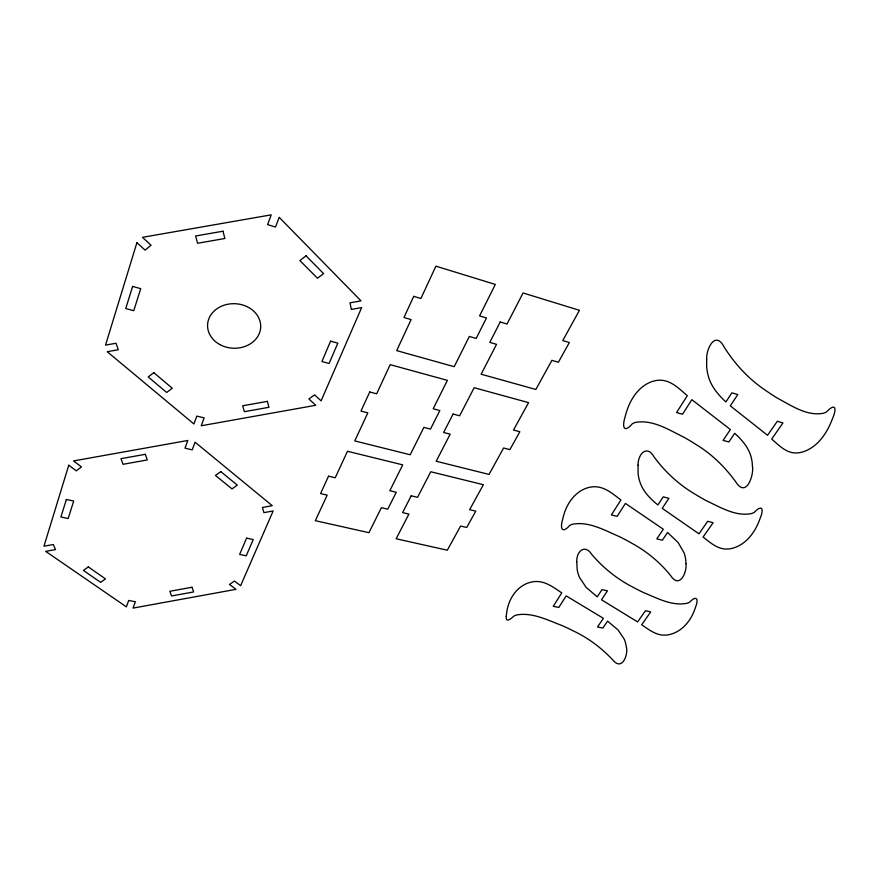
<?xml version="1.0" encoding="UTF-8"?>
<svg xmlns="http://www.w3.org/2000/svg" width="879" height="879" viewBox="0 0 879 879"><rect width="100%" height="100%" fill="white"/><g stroke="black" fill="none" stroke-linecap="round" stroke-linejoin="round"><path stroke-width="1.32" d="M752.413 465.881C754.171 474.045 747.018 496.899 737.14 483.813C726.219 468.287 712.682 454.63 696.377 444.741A294.641 202.192 -12.5 0 0 683.675 437.094C668.787 429.875 652.493 419.162 635.22 422.458A11.482 8.581 -22.2 0 0 632.265 423.821C623.738 433.721 621.947 426.722 625.09 416.943A97.591 71.309 -25.4 0 1 626.584 411.658C630.748 398.209 639.824 384.727 654.119 380.948A20.096 15.196 -24.1 0 1 660.14 380.189C671.259 380.299 679.39 389.001 687.301 395.671L676.566 412.537L682.533 414.229L691.85 399.67L730.383 429.545L723.098 440.368L728.834 441.972L734.701 433.292C741.766 439.742 748.468 447.268 751.029 456.717A73.462 52.476 -22.2 0 1 752.413 465.881M506.238 616.344C505.425 623.629 511.325 618.475 513.863 616.135A10.13 6.911 -13.8 0 1 516.456 615.014C532.026 612.048 547.254 619.981 561.45 625.321A266.304 163.988 -8.9 0 1 573.547 631.012C588.743 638.209 602.192 648.504 613.597 660.788C622.442 670.919 628.738 653.734 626.178 646.307A64.958 42.719 -14.8 0 0 624.222 639.132L618.146 630.034L607.576 621.134L602.873 628.078L597.544 626.958L603.357 618.3L566.186 595.885L558.78 607.466L553.243 606.279L561.78 592.885C554.001 587.754 545.925 581.261 536.091 581.491A17.635 12.24 -14.6 0 0 530.707 582.228C519.028 585.04 510.82 595.533 507.886 606.785A85.406 57.915 -16.4 0 0 506.897 610.938L506.238 616.344M576.778 561.857L577.162 569.46A69.848 48.356 -19.2 0 0 579.525 577.481L586.183 587.414L597.226 596.841L602.005 589.6L607.477 590.82L601.522 599.786L637.638 621.936L645.439 610.729L650.713 611.883L641.692 624.771C648.702 629.518 656.031 635.484 664.985 635.132A17.031 11.163 -18.5 0 0 670.04 634.429C681.434 631.616 689.817 621.969 694.003 611.366A85.197 57.377 -17.2 0 0 695.487 607.323C699.025 598.599 696.509 594.995 689.532 602.203A10.152 6.735 -19.5 0 1 686.917 603.313C671.93 606.279 657.36 598.214 643.9 592.721A350.589 245.637 -30.8 0 1 632.023 586.689C616.629 578.69 603.016 567.658 591.776 554.462C584.777 543.431 576.184 551.715 576.778 561.857M685.961 563.626C687.103 572.679 679.478 589.128 670.721 575.701C660.008 562.296 646.592 551.287 631.529 543.079A279.533 181.722 -10.4 0 0 619.124 536.498C604.565 530.301 588.809 521.115 572.449 524.236A10.735 7.691 -17.2 0 0 569.691 525.466C562.285 533.992 559.835 528.686 562.604 519.511A90.867 64.255 -20.2 0 1 563.824 514.83C567.307 502.579 575.921 490.713 588.809 487.471A18.734 13.635 -18.5 0 1 594.49 486.724C604.917 486.636 613.059 494.119 620.915 499.964L611.377 514.94L617.124 516.358L625.409 503.425L663.304 529.224L656.811 538.871L662.337 540.211L667.579 532.476L678.214 542.64L684.126 552.946A68.815 47.312 -17.9 0 1 685.84 561.033L685.961 563.626M706.672 359.478L706.639 366.125A80.978 59.332 -29.8 0 0 708.408 376.52C711.276 386.672 718.297 394.913 725.889 401.945L731.899 392.825L737.789 394.572L730.295 405.845L767.554 435.303L777.311 421.283L782.969 422.931L771.696 439.039C778.706 445.126 786.002 453.07 796.044 452.971A19.514 13.581 -26.9 0 0 801.637 452.235C815.459 448.554 824.876 436.259 830.413 423.7A97.536 70.397 -26.2 0 0 832.501 418.602C836.863 408.801 835.83 402.175 826.557 411.866A11.702 8.197 -28.5 0 1 823.568 413.207C806.988 416.514 791.529 405.637 777.585 398.242A432.809 296.047 -42.6 0 1 765.202 390.111C748.633 378.992 734.965 364.137 724.318 347.326C715.407 329.867 706.112 348.633 706.672 359.478M638.055 465.145L638.11 473.748A74.77 53.597 -23.9 0 0 640.22 482.846C643.472 491.965 650.526 498.986 657.877 504.964L663.227 496.866L668.897 498.316L662.239 508.348L698.97 533.817L707.672 521.324L713.133 522.697L703.079 537.058C710.111 542.431 717.462 549.298 726.922 549.056A18.14 12.317 -22.2 0 0 732.229 548.331C744.755 545.123 753.611 534.256 758.423 522.752A90.724 63.552 -21.1 0 0 760.17 518.225C764.115 508.985 762.225 504.03 754.204 512.369A10.845 7.439 -23.5 0 1 751.413 513.589C735.679 516.709 720.67 507.392 706.947 501.019A386.189 270.161 -36.7 0 1 694.806 494.031C678.863 484.615 665.106 471.902 654.13 457.014C646.812 443.928 637.78 454.542 638.055 465.145M68.76 465.211L43.95 546.211L53.322 544.519L55.542 549.584L45.675 551.364L126.367 606.851L128.719 600.478L135.399 601.752L133.026 608.103L236.001 589.337L229.485 584.458L234.462 581.063L240.626 585.7L273.149 510.963L263.898 512.633L262.436 507.469L272.248 505.689L195.072 442.192L192.204 449.861L184.997 448.158L187.831 440.467L73.55 460.926L81.494 466.903L76.286 470.836L68.76 465.211M136.915 242.659L105.535 345.117L116.028 343.26L118.269 349.743L107.216 351.699L193.929 423.986L196.841 416.086L204.159 417.877L201.214 425.766L315.759 405.285L308.87 398.967L314.572 394.858L321.077 400.857L361.665 307.584L351.325 309.419L350.029 302.815L361.005 300.871L279.17 217.3L275.523 227.046L267.579 224.628L271.193 214.85L142.475 237.33L151.067 245.252L145.057 250.119L136.915 242.659M66.364 499.481L60.915 516.995L68.177 518.511L73.693 501.052L66.364 499.481M132.63 286.411L125.741 308.551L133.762 310.716L140.728 288.653L132.63 286.411M246.592 538.135L239.648 554.44L246.23 555.814L253.229 539.563L246.592 538.135M330.592 341.162L321.901 361.522L329.087 363.466L337.833 343.173L330.592 341.162M328.537 476.176L320.56 493.58L327.175 495.119L315.341 520.687L368.938 532.674L381.387 507.688L387.771 509.172L396.264 492.262L389.826 490.735L402.725 464.859L347.469 451.268L335.207 477.769L328.537 476.176M369.74 391.968L360.95 411.097L367.807 412.866L354.775 440.928L410.207 454.762L423.887 427.37L430.501 429.084L439.841 410.537L433.182 408.779L447.378 380.354L390.188 364.653L376.651 393.803L369.74 391.968M413.723 296.355L403.977 317.528L411.108 319.593L396.693 350.622L454.212 366.686L469.32 336.448L476.165 338.437L486.494 317.945L479.582 315.891L495.306 284.433L435.907 266.161L420.909 298.486L413.723 296.355M411.196 495.811L402.593 512.611L408.911 514.072L396.154 538.772L447.301 550.21L460.607 526.06L466.705 527.477L475.77 511.138L469.628 509.688L483.384 484.703L430.754 471.759L417.558 497.316L411.196 495.811M453.081 414.053L443.631 432.479L450.169 434.171L436.193 461.244L489.043 474.429L503.612 447.993L509.908 449.619L519.841 431.732L513.49 430.051L528.587 402.648L474.155 387.705L459.651 415.789L453.081 414.053M500.217 322.011L489.79 342.381L496.547 344.337L481.132 374.201L535.849 389.474L551.88 360.357L558.396 362.247L569.35 342.524L562.78 340.569L579.448 310.309L523.071 292.971L507.04 324.032L500.217 322.011M153.814 372.652L148.21 376.948L166.702 392.463L172.273 388.254L153.814 372.652M306.057 255.833L299.893 260.558L317.473 278.247L323.593 273.6L306.057 255.833M88.296 566.922L83.406 570.438L100.624 582.348L105.491 578.887L88.296 566.922M220.794 471.616L215.454 475.451L232.012 488.9L237.319 485.12L220.794 471.616M191.996 587.26L169.823 591.292L171.537 595.962L193.633 591.941L191.996 587.26M267.381 401.373L242.703 405.779L244.34 411.691L268.93 407.296L267.381 401.373M145.321 454.311L120.972 458.673L123.038 464.288L147.287 459.937L145.321 454.311M222.98 231.21L195.577 236.001L197.588 243.263L224.881 238.495L222.98 231.21M219.673 344.48A26.59 22.283 2.5 0 0 260.678 327.471A26.59 22.283 2.5 0 0 222.057 305.958A26.59 22.283 2.5 0 0 219.673 344.48"/></g></svg>
